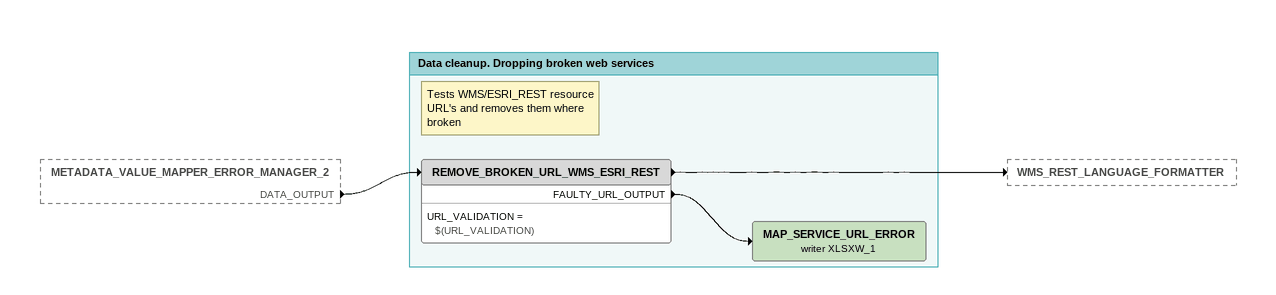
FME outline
METADATA_VALUE_MAPPER_ERROR_MANAGER_2 [outside]
    DATA_OUTPUT -> REMOVE_BROKEN_URL_WMS_ESRI_REST

Bookmark: Data cleanup. Dropping broken web services
Note: Tests WMS/ESRI_REST resource URL's and removes them where broken
REMOVE_BROKEN_URL_WMS_ESRI_REST
    URL_VALIDATION = $(URL_VALIDATION)
    -> WMS_REST_LANGUAGE_FORMATTER
    FAULTY_URL_OUTPUT -> MAP_SERVICE_URL_ERROR (writer XLSXW_1)
MAP_SERVICE_URL_ERROR (writer XLSXW_1)
